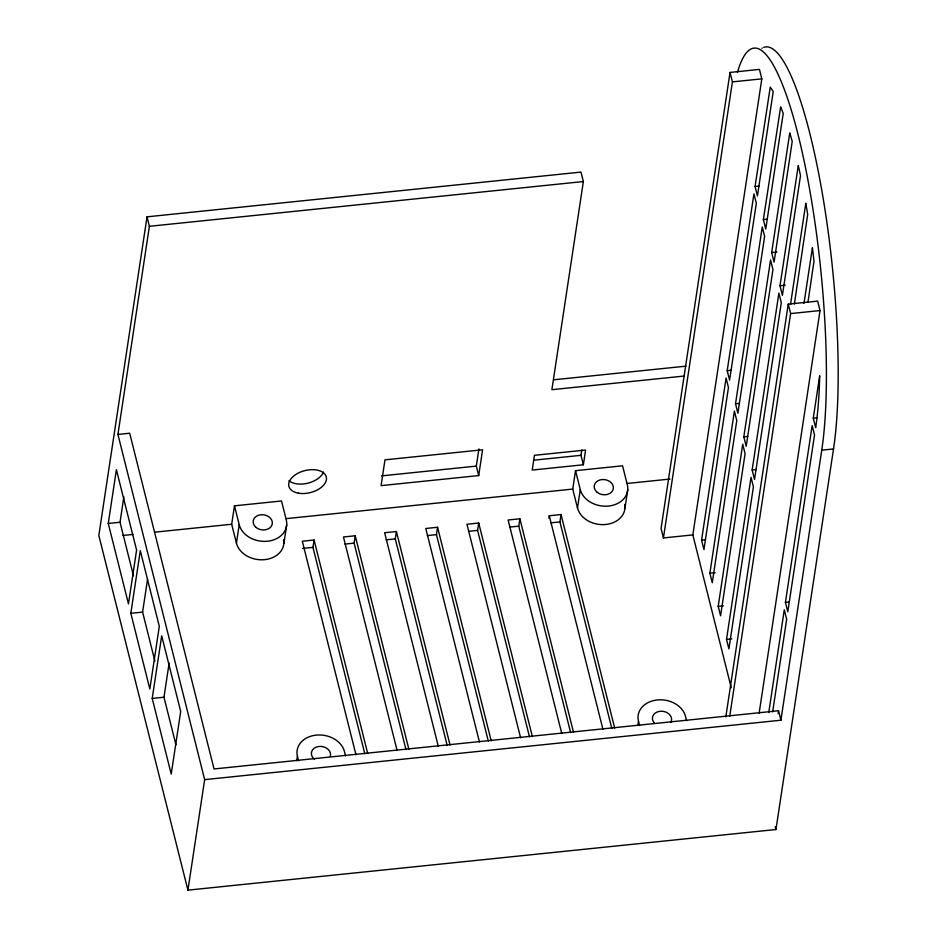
<?xml version="1.0" encoding="UTF-8"?>
<svg xmlns="http://www.w3.org/2000/svg" width="937" height="937" viewBox="0 0 937 937"><rect width="100%" height="100%" fill="white"/><g stroke="black" fill="none" stroke-linecap="round" stroke-linejoin="round"><path stroke-width="1.41" d="M684.022 376.065L551.881 389.687L583.364 181.544L580.987 172.092L147.027 216.834L98.83 535.495L187.927 890.15L775.965 829.514L833.52 448.964A225.934 43.641 84.1 0 0 821.972 191.371A225.934 43.641 84.1 0 0 763.714 47.377M187.927 890.15L204.653 779.631L117.921 434.44L149.393 226.297L147.027 216.834M108.259 523.467L116.399 469.683L136.591 550.066L128.463 603.861L108.259 523.467L120.018 522.26L123.871 496.774M130.829 613.313L140.304 550.687L159.313 626.349L149.838 688.976L130.829 613.313L142.6 612.095L147.542 579.359M152.216 698.428L161.691 635.801L180.7 711.464L171.225 774.091L152.216 698.428L163.975 697.222L169.14 663.056M283.735 539.548A24.104 18.939 8.6 0 1 263.941 559.717A24.104 18.939 8.6 0 1 236.44 543.167L231.685 524.251L234.473 505.828L281.51 500.979L286.265 519.894A24.104 18.939 8.6 0 1 267.502 541.235A24.104 18.939 8.6 0 1 239.228 524.743L234.473 505.828M236.44 543.167L239.228 524.743M283.911 543.296L286.699 524.872M364.821 753.817L312.958 547.384L314.071 540.005L302.311 541.223L355.955 754.73M296.795 760.703L297.439 756.452A24.104 18.939 8.6 0 1 316.202 735.112A24.104 18.939 8.6 0 1 344.476 751.603L345.554 755.854M405.979 749.577L354.116 543.132L355.228 535.765L343.469 536.983L397.112 750.49M447.148 745.325L395.285 538.892L396.398 531.525L384.638 532.731L438.282 746.239M488.306 741.085L436.443 534.64L437.556 527.273L425.796 528.491L479.439 741.999M478.702 475.574L482.59 449.783L384.978 459.844L381.078 485.635L478.702 475.574L476.324 466.111L478.924 448.917M529.475 736.845L477.601 530.401L478.713 523.033L466.954 524.251L520.597 737.759M570.633 732.593L518.77 526.161L519.883 518.793L508.123 520L561.767 733.507M548.906 518.208L549.281 515.76L561.04 514.542L614.684 728.049M611.791 728.354L559.928 521.909L561.04 514.542M624.792 504.387A24.104 18.939 8.6 0 1 604.997 524.556A24.104 18.939 8.6 0 1 577.497 507.995L572.741 489.079L575.529 470.667L622.566 465.806L627.322 484.722A24.104 18.939 8.6 0 1 608.558 506.062A24.104 18.939 8.6 0 1 580.284 489.582L575.529 470.667M583.364 464.775L585.59 450.041L534.43 455.312L532.204 470.058L583.364 464.775L580.987 455.323L581.795 449.959M577.497 507.995L580.284 489.582M624.967 508.123L627.755 489.7M730.04 72.43L661.065 528.491L663.443 537.943L692.841 534.91L761.816 78.86L759.438 69.397L730.04 72.43L732.418 81.882L663.443 537.943M637.851 725.531L638.495 721.279A24.104 18.939 8.6 0 1 657.259 699.939A24.104 18.939 8.6 0 1 685.533 716.43L686.61 720.682M701.567 540.134L726.081 378.044L728.459 387.508L703.945 549.597L701.567 540.134L705.491 539.735M727.194 370.677L753.945 193.842L756.323 203.317L729.583 380.141L727.194 370.677L731.118 370.267M755.058 186.475L770.261 87.129A195.81 37.82 84.1 0 1 773.212 91.685L757.436 195.95L755.058 186.475L758.982 186.065M709.883 573.233L734.397 411.144L736.775 420.596L712.261 582.697L709.883 573.233L715.118 572.694M735.522 403.777L762.261 226.941L764.639 236.393L737.887 413.229L735.522 403.777L739.434 403.367M763.374 219.574L780.638 106.888A195.81 37.82 84.1 0 1 783.227 113.424L765.752 229.026L763.374 219.574L767.298 219.176M718.199 606.333L742.713 444.208L745.091 453.695L720.576 615.796L718.199 606.333L723.434 605.794M743.826 436.841L770.554 259.959L772.955 269.505L746.203 446.328L743.826 436.841L747.738 436.431M771.666 252.592L789.762 132.902A195.81 37.82 84.1 0 1 792.222 141.428L774.067 262.137L771.666 252.592L776.902 252.053M726.515 639.444L751.029 477.343L753.418 486.842L728.892 648.896L726.515 639.444L731.75 638.905M752.153 469.976L778.893 293.14L781.294 302.686L754.531 479.475L752.153 469.976L756.065 469.566M780.006 285.773L798.289 165.544A195.81 37.82 84.1 0 1 800.503 175.676L782.407 295.319L780.006 285.773L785.229 285.235M725.824 716.899L788.251 304.138L817.65 301.105L820.027 310.557L759.134 713.221M790.512 304.431L805.808 203.282A195.81 37.82 84.1 0 1 807.682 214.526L794.377 303.998M729.736 716.255L790.629 313.59L788.251 304.138M803.981 303.401L812.402 247.684A195.81 37.82 84.1 0 1 813.995 261.224L807.963 302.288M768.762 712.507L784.304 609.741L786.67 619.205L772.662 711.827M785.417 602.374L812.156 425.55L814.534 435.002L787.794 611.838L785.417 602.374L789.329 601.976M813.269 418.183L819.688 375.725L819.676 376.311A195.81 37.82 84.1 0 1 815.811 426.534L815.647 427.635L813.269 418.183L817.193 417.773M778.108 713.619L778.542 710.75L214.034 768.961L129.681 433.222L117.921 434.44M204.653 779.631L780.919 720.213L821.749 450.17A225.934 43.641 84.1 0 0 822.862 292.754L822.709 290.798A225.934 43.641 84.1 0 0 762.507 51.195L762.097 50.879A225.934 43.641 84.1 0 0 737.454 72.418M732.418 81.882L761.816 78.86M149.393 226.297L583.364 181.544M790.629 313.59L820.027 310.557M553.861 379.778L686.001 366.156M381.582 475.879L476.324 466.111M534.09 460.161L580.987 455.323M821.749 450.17L833.52 448.964M122.794 535.472L132.96 534.43M154.734 532.181L231.685 524.251M286.008 518.653L572.741 489.079M626.958 483.492L669.978 479.053M302.499 548.461L312.958 547.384M344.968 544.081L354.116 543.132M386.138 539.829L395.285 538.892M427.295 535.589L436.443 534.64M468.453 531.349L477.601 530.401M509.623 527.098L518.77 526.161M550.78 522.858L559.928 521.909M778.542 710.75L780.919 720.213M775.25 826.68L775.965 829.514M692.841 534.91L731.258 687.793M638.495 721.279L639.561 725.543M549.281 515.76L602.924 729.267M519.883 518.793L573.526 732.301M478.713 523.033L532.357 736.541M437.556 527.273L491.199 740.792M396.398 531.525L450.041 745.032M355.228 535.765L408.872 749.272M314.071 540.005L367.714 753.524M297.439 756.452L298.505 760.703M120.018 522.26L133.487 575.845M142.6 612.095L154.91 661.135M163.975 697.222L175.945 744.856M761.898 48.255A225.934 43.641 84.1 0 1 762.249 48.045M323.534 472.061A19.279 11.326 -14.1 0 1 307.91 483.152A19.279 11.326 -14.1 0 1 288.959 480.658M654.284 722.931A9.639 7.578 8.6 0 1 660.96 711.23A9.639 7.578 8.6 0 1 670.81 722.415M314.375 759.181A9.639 7.578 8.6 0 1 318.205 746.578A9.639 7.578 8.6 0 1 330.304 756.311M255.52 526.922A9.639 7.578 8.6 0 0 271.835 525.294A9.639 7.578 8.6 0 0 260.884 514.753A9.639 7.578 8.6 0 0 255.52 526.922M596.6 491.773A9.639 7.578 8.6 0 0 612.903 490.098A9.639 7.578 8.6 0 0 601.905 479.58A9.639 7.578 8.6 0 0 596.6 491.773M298.341 493.167A19.279 11.326 -14.1 0 0 326.498 478.432A19.279 11.326 -14.1 0 0 297.954 473.22A19.279 11.326 -14.1 0 0 298.341 493.167"/></g></svg>
